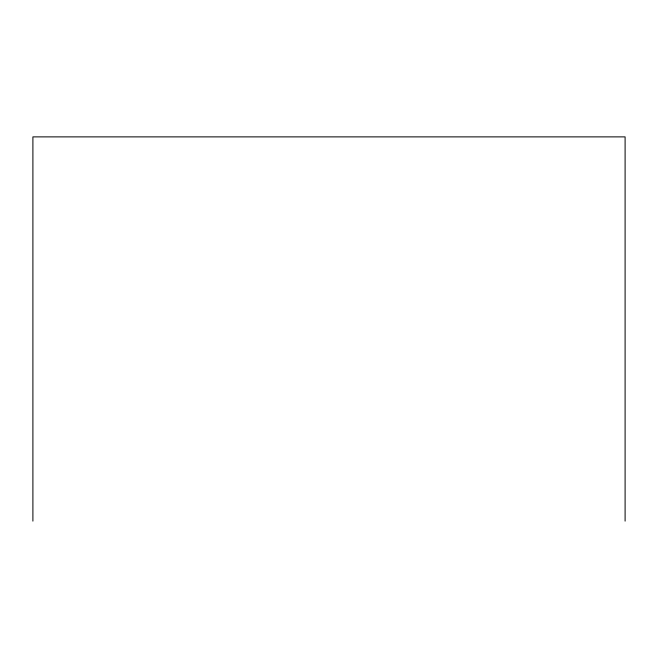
<?xml version="1.0" encoding="UTF-8"?>
<svg xmlns="http://www.w3.org/2000/svg" width="658" height="658" viewBox="0 0 658 658"><rect width="100%" height="100%" fill="white"/><g stroke="black" fill="none" stroke-linecap="round" stroke-linejoin="round"><path stroke-width="0.99" d="M625.1 521.12L625.1 136.88L32.9 136.88L32.9 521.12"/></g></svg>
